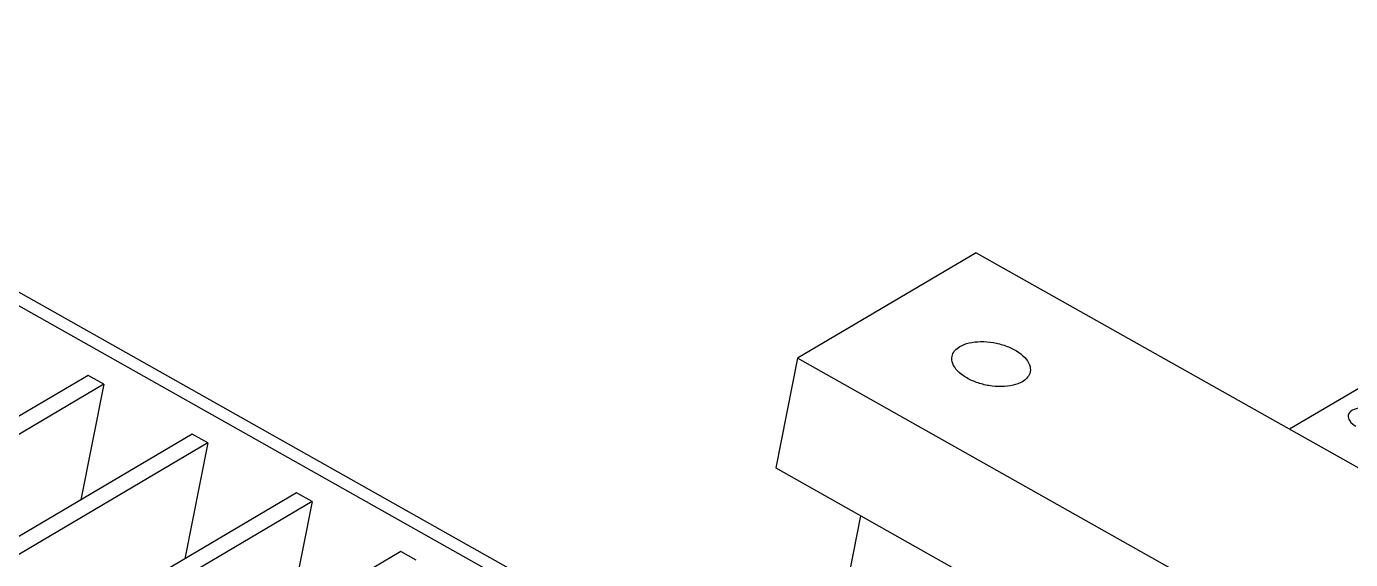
# Model space of a CAD drawing. Header units: inches. Extents: x -8900 to -5053, y -1814 to -15.
# Drawn here: x -8048.2 to -7948.5, y -449.6 to -409.5 of the extents above; entities that cross this region are included whole.
import ezdxf

# ---------------------------------------------------------------- set-up
doc = ezdxf.new("R2010")
doc.units = ezdxf.units.IN
doc.header["$LTSCALE"] = 2
doc.header["$MEASUREMENT"] = 0
doc.layers.add('02___PRT_ALL_AXES', color=7, linetype='Continuous')

msp = doc.modelspace()

# ---------------------------------------------------------------- linework, layer by layer
at = {"color": 7, "linetype": 'Continuous'}
for p, q in [((-7901.765, -409.531), (-7953.118, -439.809)), ((-7990.888, -462.078), (-8062.68, -421.703)), ((-7991.785, -462.607), (-8062.4, -422.893)), ((-7976.715, -426.538), (-7990.165, -434.469)), ((-7976.715, -426.538), (-7925.713, -455.221)), ((-7990.165, -434.469), (-7991.808, -442.721)), ((-7939.164, -463.151), (-7990.165, -434.469)), ((-8043.587, -435.768), (-8153.386, -500.505)), ((-8042.41, -436.43), (-8152.209, -501.166)), ((-8042.41, -436.43), (-8044.142, -445.134)), ((-8042.41, -436.43), (-8043.587, -435.768)), ((-8035.741, -440.18), (-8145.539, -504.917)), ((-8034.564, -440.842), (-8035.741, -440.18)), ((-8034.564, -440.842), (-8144.362, -505.579)), ((-8034.564, -440.842), (-8036.296, -449.547)), ((-7991.808, -442.721), (-7948.653, -466.991)), ((-8027.894, -444.593), (-8137.693, -509.33)), ((-8026.717, -445.255), (-8027.894, -444.593)), ((-8026.717, -445.255), (-8136.516, -509.992)), ((-8026.717, -445.255), (-8028.45, -453.959)), ((-7988.195, -460.407), (-7985.393, -446.329)), ((-8020.048, -449.006), (-8129.846, -513.743)), ((-8018.871, -449.668), (-8020.048, -449.006))]:
    msp.add_line(p, q, dxfattribs=at)
at = {"layer": '02___PRT_ALL_AXES', "color": 7, "linetype": 'Continuous'}
for points, knots in [([(-7978.536, -434.33), (-7978.507, -434.183), (-7978.356, -433.883), (-7978.096, -433.68), (-7977.948, -433.592)], [0, 0, 0, 0, 0.465062, 1, 1, 1, 1]), ([(-7977.948, -433.592), (-7977.734, -433.466), (-7977.216, -433.282), (-7976.357, -433.193), (-7975.424, -433.271), (-7974.508, -433.509), (-7973.696, -433.883), (-7973.067, -434.361), (-7972.671, -434.908), (-7972.616, -435.325), (-7972.651, -435.502)], [0, 0, 0, 0, 0.115965, 0.252045, 0.400524, 0.550813, 0.691961, 0.815, 0.915905, 1, 1, 1, 1]), ([(-7973.24, -436.24), (-7973.454, -436.366), (-7973.972, -436.55), (-7974.83, -436.639), (-7975.763, -436.561), (-7976.68, -436.323), (-7977.491, -435.949), (-7978.12, -435.472), (-7978.516, -434.924), (-7978.571, -434.507), (-7978.536, -434.33)], [0, 0, 0, 0, 0.115965, 0.252045, 0.400524, 0.550813, 0.691961, 0.815, 0.915905, 1, 1, 1, 1]), ([(-7972.651, -435.502), (-7972.681, -435.649), (-7972.832, -435.949), (-7973.091, -436.152), (-7973.24, -436.24)], [0, 0, 0, 0, 0.465062, 1, 1, 1, 1]), ([(-7946.339, -438.524), (-7946.561, -438.399), (-7947.061, -438.233), (-7947.87, -438.147), (-7948.639, -438.419), (-7948.707, -438.759)], [0, 0, 0, 0, 0.296792, 0.595224, 1, 1, 1, 1]), ([(-7948.707, -438.759), (-7948.736, -438.904), (-7948.603, -439.275), (-7948.309, -439.482), (-7948.133, -439.581)], [0, 0, 0, 0, 0.421571, 1, 1, 1, 1])]:
    msp.add_open_spline(points, degree=3, knots=knots, dxfattribs=at)

doc.saveas('drawing.dxf')
